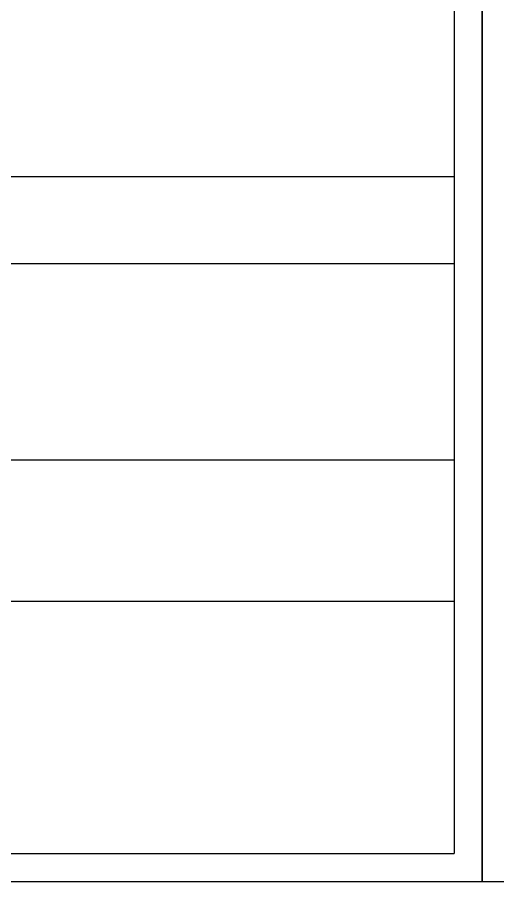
# Model space of a CAD drawing. Header units: centimetres. Extents: x -13133 to 30552, y -2 to 4552.
# Drawn here: x 26246.6 to 26378.6, y 300 to 537.3 of the extents above; entities that cross this region are included whole.
import ezdxf

# ---------------------------------------------------------------- set-up
doc = ezdxf.new("R2010")
doc.units = ezdxf.units.CM
doc.layers.add('MTY-CİHAZ', color=135, linetype='CONTINUOUS')
doc.layers.add('ROTAS-VANA', color=1, linetype='CONTINUOUS')
doc.layers.add('Renkli Tarama', color=7, linetype='CONTINUOUS', lineweight=0)

# ---------------------------------------------------------------- blocks, each defined once
blk = doc.blocks.new('SIHHİ DETAYLAR')
at = {"layer": 'MTY-CİHAZ'}
for p, q in [((776.63, 387.68), (776.63, 76.98)), ((416.6, 193.56), (776.63, 193.56)), ((416.6, 169.7), (776.63, 169.7)), ((416.6, 115.82), (776.63, 115.82)), ((416.6, 76.98), (776.63, 76.98)), ((416.6, 76.98), (776.63, 76.98)), ((776.63, 76.98), (776.63, 7.72)), ((416.6, 7.72), (776.63, 7.72))]:
    blk.add_line(p, q, dxfattribs=at)
for points in [[(784.35, 1500), (1998.61, 1500), (1998.61, 0), (784.35, 0)], [(408.88, 856.6), (784.35, 856.6), (784.35, 0), (408.88, 0)]]:
    blk.add_lwpolyline(points, close=True, dxfattribs=at)
blk = doc.blocks.new('MTY-SIHHİ DETAYLAR')
at = {"layer": 'Renkli Tarama'}
blk.add_blockref('SIHHİ DETAYLAR', (257713.28, -444848.48), dxfattribs=at)

msp = doc.modelspace()

# ---------------------------------------------------------------- block references
at = {"layer": 'ROTAS-VANA'}
msp.add_blockref('MTY-SIHHİ DETAYLAR', (-232123.28, 445148.48), dxfattribs=at)

doc.saveas('drawing.dxf')
